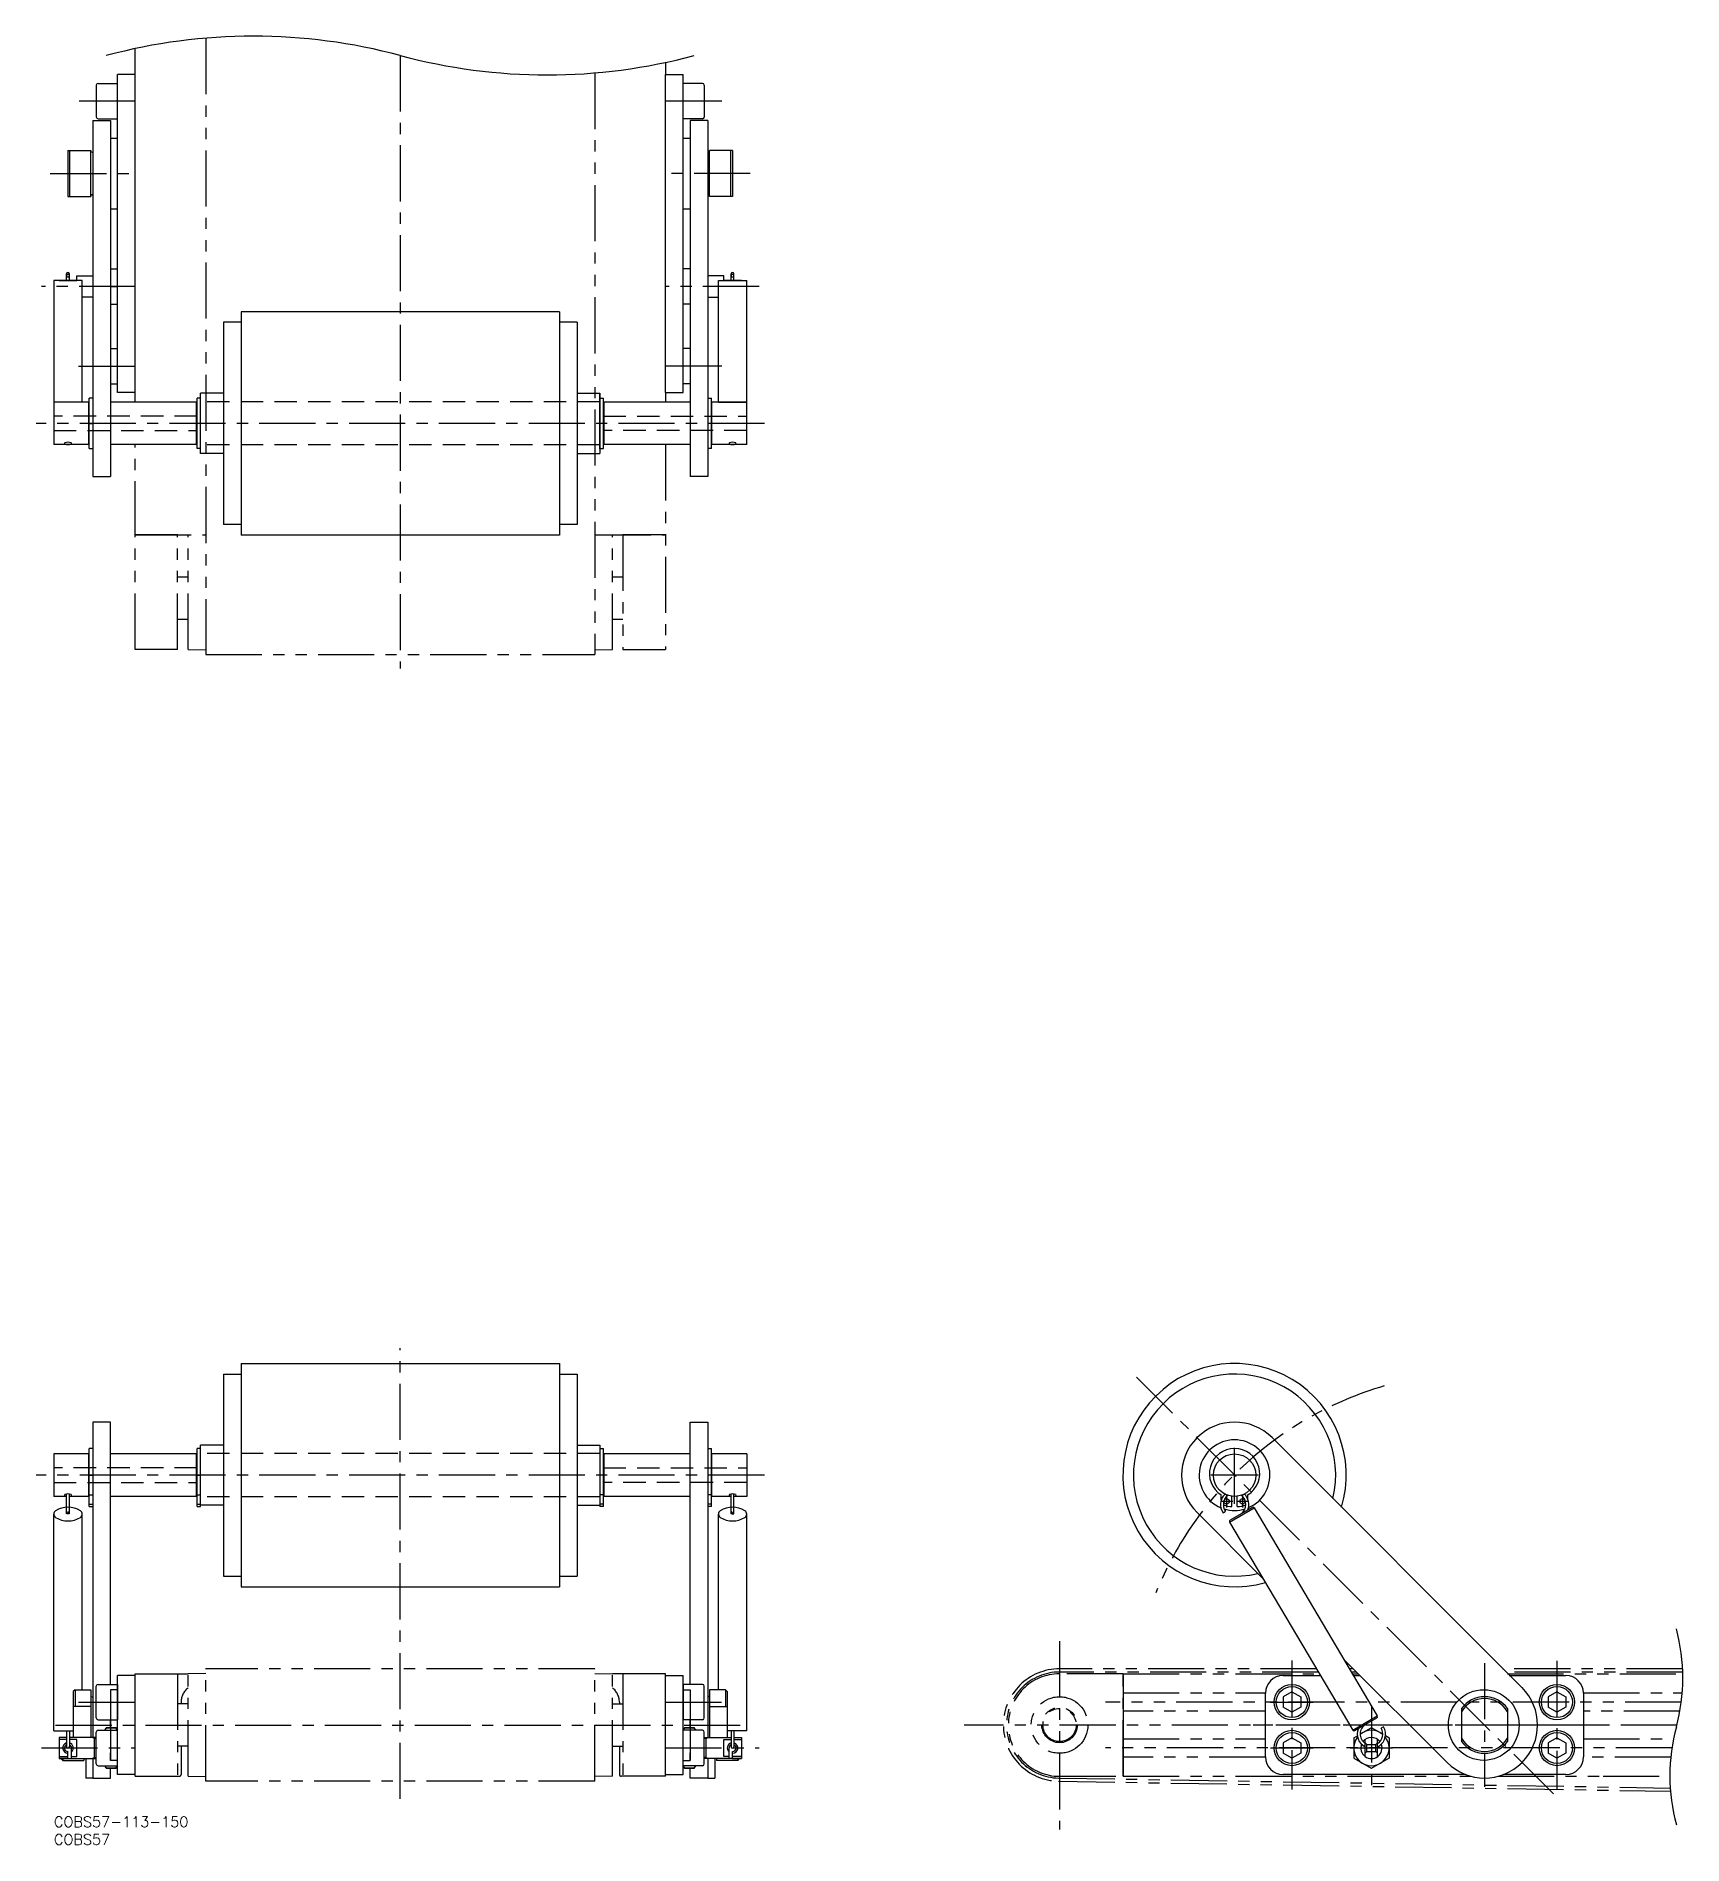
# Model space of a CAD drawing. Extents: x -5 to 461, y -8 to 504.
import ezdxf

# ---------------------------------------------------------------- set-up
doc = ezdxf.new("R2010")
doc.units = 0
doc.header["$LTSCALE"] = 0.5
for name, pattern in [('CENTER', [50.8, 31.75, -6.35, 6.35, -6.35]), ('DASHED', [19.05, 12.7, -6.35]), ('PHANTOM', [63.5, 31.75, -6.35, 6.35, -6.35, 6.35, -6.35])]:
    doc.linetypes.add(name, pattern=pattern)
for name, color, linetype in [('MSM_CENTER', 1, 'CENTER'), ('MSM_CONTINUOUS', 7, 'CONTINUOUS'), ('MSM_DASHED', 4, 'DASHED'), ('MSM_IMAGINARY', 6, 'PHANTOM'), ('MSM_NARROW', 5, 'CONTINUOUS'), ('MSM_PART_NUMBER', 7, 'CONTINUOUS')]:
    doc.layers.add(name, color=color, linetype=linetype)
doc.styles.get("Standard").update_dxf_attribs({"font": 'txt.shx', "height": 6, "bigfont": 'bigfont.shx'})

# ---------------------------------------------------------------- blocks, each defined once
blk = doc.blocks.new('*U41')
at = {"layer": 'MSM_PART_NUMBER'}
blk.add_text('COBS57-113-150', height=3, dxfattribs=at).set_placement((0, -3))
blk = doc.blocks.new('*U42')
at = {"layer": 'MSM_PART_NUMBER'}
blk.add_text('COBS57', height=3, dxfattribs=at).set_placement((0, -8))

msp = doc.modelspace()

# ---------------------------------------------------------------- linework, layer by layer
at = {"layer": 'MSM_CENTER'}
for p, q in [((98, 498.32), (98, 324.84)), ((23, 485.45), (7, 485.45)), ((189, 485.45), (173, 485.45)), ((-1, 464.95), (23, 464.95)), ((197, 464.95), (173, 464.95)), ((23, 432.95), (-3.5, 432.95)), ((199.5, 432.95), (173, 432.95)), ((7, 410.45), (23, 410.45)), ((189, 410.45), (173, 410.45)), ((201, 394.24), (-5, 394.24)), ((10, 394.24), (11, 394.24)), ((186, 394.24), (185, 394.24)), ((98, 5), (98, 132.51)), ((424.23, 6.4), (306.31, 124.32)), ((334.02, 88.48), (334.02, 104.74)), ((201, 96.61), (-5, 96.61)), ((10, 96.61), (11, 96.61)), ((40.5, 96.61), (41.5, 96.61)), ((155.5, 96.61), (154.5, 96.61)), ((155.5, 96.61), (154.5, 96.61)), ((186, 96.61), (185, 96.61)), ((340.75, 96.61), (327.28, 96.61)), ((330.02, 89.2), (333.52, 89.2)), ((331.77, 90.97), (331.77, 87.43)), ((334.52, 89.2), (338.02, 89.2)), ((336.27, 90.97), (336.27, 87.43)), ((350.23, 44.15), (350.23, 7.65)), ((404.73, 43.4), (404.73, 8.4)), ((425.23, 44.03), (425.23, 7.65)), ((7, 32.4), (23, 32.4)), ((173, 32.4), (189, 32.4)), ((344.23, 32.4), (356.23, 32.4)), ((372.73, 31.15), (372.73, 7.65)), ((0.5, 25.9), (195.5, 25.9)), ((437.73, 25.9), (337.73, 25.9)), ((-3.5, 19.4), (23, 19.4)), ((173, 19.4), (199.5, 19.4)), ((344.23, 19.4), (356.23, 19.4)), ((366.73, 19.4), (378.73, 19.4))]:
    msp.add_line(p, q, dxfattribs=at)
at = {"layer": 'MSM_CONTINUOUS'}
for p, q in [((23, 492.95), (18, 492.95)), ((18, 402.94), (18, 492.95)), ((23, 402.94), (23, 492.95)), ((173, 492.94), (178, 492.94)), ((173, 402.94), (173, 492.94)), ((178, 402.94), (178, 492.94)), ((12, 489.95), (12, 480.95)), ((12.5, 490.45), (18, 490.45)), ((183.5, 490.42), (178, 490.42)), ((184, 489.92), (184, 480.92)), ((11, 479.95), (11, 379.24)), ((11, 479.95), (16, 479.95)), ((12.5, 480.45), (18, 480.45)), ((16, 479.95), (16, 379.24)), ((183.5, 480.42), (178, 480.42)), ((180, 479.94), (180, 379.24)), ((185, 479.94), (180, 479.94)), ((185, 479.94), (185, 379.24)), ((4, 471.45), (10.5, 471.45)), ((4, 471.45), (4, 458.45)), ((4.5, 458.45), (4.5, 471.45)), ((10.5, 471.45), (10.5, 471.25)), ((10.5, 458.45), (10.5, 471.45)), ((10.8, 470.95), (11, 470.95)), ((16, 474.95), (18, 474.95)), ((178, 474.95), (180, 474.95)), ((185.2, 470.95), (185, 470.95)), ((192, 471.45), (185.5, 471.45)), ((185.5, 471.45), (185.5, 471.25)), ((185.5, 458.45), (185.5, 471.45)), ((191.5, 458.45), (191.5, 471.45)), ((192, 471.45), (192, 458.45)), ((4, 458.45), (10.5, 458.45)), ((10.5, 458.65), (10.5, 458.45)), ((10.8, 458.95), (11, 458.95)), ((185.2, 458.95), (185, 458.95)), ((185.5, 458.65), (185.5, 458.45)), ((192, 458.45), (185.5, 458.45)), ((16, 454.95), (18, 454.95)), ((178, 454.95), (180, 454.95)), ((3.6, 434.7), (3.6, 436.55)), ((4.4, 434.7), (4.4, 436.55)), ((6.5, 435.95), (11, 435.95)), ((6.5, 434.7), (6.5, 435.95)), ((16, 437.95), (18, 437.95)), ((180, 437.95), (178, 437.95)), ((189.5, 435.95), (185, 435.95)), ((189.5, 434.7), (189.5, 435.95)), ((191.6, 434.7), (191.6, 436.55)), ((192.4, 434.7), (192.4, 436.55)), ((0, 434.65), (0, 388.24)), ((8, 434.65), (0, 434.65)), ((1.5, 434.7), (1.5, 434.65)), ((1.5, 434.7), (6.5, 434.7)), ((8, 400.24), (8, 434.65)), ((11, 429.95), (8, 429.95)), ((16, 432.95), (18, 432.95)), ((180, 432.95), (178, 432.95)), ((185, 429.95), (188, 429.95)), ((188, 434.65), (196, 434.65)), ((188, 400.24), (188, 434.65)), ((194.5, 434.7), (189.5, 434.7)), ((194.5, 434.7), (194.5, 434.65)), ((196, 388.24), (196, 434.65)), ((16, 427.95), (18, 427.95)), ((143, 425.84), (53, 425.84)), ((53, 425.84), (53, 362.64)), ((143, 425.84), (143, 362.64)), ((180, 427.95), (178, 427.95)), ((53, 422.84), (48, 422.84)), ((48, 422.84), (48, 365.64)), ((148, 422.84), (143, 422.84)), ((148, 422.84), (148, 365.64)), ((16, 415.42), (18, 415.42)), ((180, 415.42), (178, 415.42)), ((16, 405.42), (18, 405.42)), ((180, 405.42), (178, 405.42)), ((9.85, 400.24), (0, 400.24)), ((9.85, 388.24), (9.85, 400.24)), ((9.85, 399.99), (10, 399.99)), ((11, 401.35), (10, 401.35)), ((10, 387.13), (10, 401.35)), ((40.35, 400.24), (16, 400.24)), ((23, 402.94), (18, 402.94)), ((40.35, 388.24), (40.35, 400.24)), ((40.35, 399.99), (40.5, 399.99)), ((40.5, 387.13), (40.5, 401.35)), ((41.5, 401.35), (40.5, 401.35)), ((48, 402.74), (41.5, 402.74)), ((41.5, 385.74), (41.5, 402.74)), ((148, 402.74), (154.5, 402.74)), ((154.5, 402.74), (154.5, 385.74)), ((154.5, 386.89), (154.5, 402.74)), ((154.5, 401.35), (155.5, 401.35)), ((155.5, 387.13), (155.5, 401.35)), ((155.65, 399.99), (155.5, 399.99)), ((180, 400.24), (155.65, 400.24)), ((155.65, 388.24), (155.65, 400.24)), ((173, 402.94), (178, 402.94)), ((185, 401.35), (186, 401.35)), ((186, 387.13), (186, 401.35)), ((186.15, 399.99), (186, 399.99)), ((196, 400.24), (186.15, 400.24)), ((186.15, 388.24), (186.15, 400.24)), ((188, 400.24), (196, 400.24)), ((9.85, 388.24), (0, 388.24)), ((9.85, 388.49), (10, 388.49)), ((10, 387.13), (11, 387.13)), ((40.35, 388.24), (16, 388.24)), ((40.35, 388.49), (40.5, 388.49)), ((41.5, 387.13), (40.5, 387.13)), ((48, 385.74), (41.5, 385.74)), ((148, 385.74), (154.5, 385.74)), ((154.5, 387.13), (155.5, 387.13)), ((155.65, 388.49), (155.5, 388.49)), ((180, 388.24), (155.65, 388.24)), ((186, 387.13), (185, 387.13)), ((186.15, 388.49), (186, 388.49)), ((196, 388.24), (186.15, 388.24)), ((11, 379.24), (16, 379.24)), ((185, 379.24), (180, 379.24)), ((53, 365.64), (48, 365.64)), ((148, 365.64), (143, 365.64)), ((143, 362.64), (53, 362.64)), ((53, 128.21), (143, 128.21)), ((53, 128.21), (53, 65.01)), ((143, 128.21), (143, 65.01)), ((48, 125.21), (53, 125.21)), ((48, 125.21), (48, 68.01)), ((143, 125.21), (148, 125.21)), ((148, 125.21), (148, 68.01)), ((11, 111.61), (11, 22.4)), ((16, 111.61), (11, 111.61)), ((16, 37.4), (16, 111.61)), ((180, 111.61), (185, 111.61)), ((180, 37.4), (180, 111.61)), ((185, 111.61), (185, 22.4)), ((0, 102.61), (0, 90.61)), ((9.85, 102.61), (0, 102.61)), ((9.85, 90.61), (9.85, 102.61)), ((9.85, 102.36), (10, 102.36)), ((10, 87.7), (10, 104.16)), ((11, 104.16), (10, 104.16)), ((40.35, 102.61), (16, 102.61)), ((40.35, 90.61), (40.35, 102.61)), ((40.35, 102.36), (40.5, 102.36)), ((41.5, 104.16), (40.5, 104.16)), ((40.5, 87.7), (40.5, 104.16)), ((48, 105.11), (41.5, 105.11)), ((41.5, 87.7), (41.5, 105.11)), ((148, 105.11), (154.5, 105.11)), ((154.5, 105.11), (154.5, 87.7)), ((154.5, 104.16), (155.5, 104.16)), ((155.5, 87.7), (155.5, 104.16)), ((155.65, 102.36), (155.5, 102.36)), ((180, 102.61), (155.65, 102.61)), ((155.65, 90.61), (155.65, 102.61)), ((185, 104.16), (186, 104.16)), ((186, 87.7), (186, 104.16)), ((186.15, 102.36), (186, 102.36)), ((196, 102.61), (186.15, 102.61)), ((186.15, 90.61), (186.15, 102.61)), ((196, 102.61), (196, 90.61)), ((344.62, 107.22), (415.33, 36.51)), ((3.6, 90.61), (0, 90.61)), ((3.6, 85.68), (3.6, 91.24)), ((4.4, 85.68), (4.4, 91.24)), ((9.85, 90.61), (4.4, 90.61)), ((9.85, 90.86), (10, 90.86)), ((10, 91.02), (11, 91.02)), ((10, 88.42), (11, 88.42)), ((10, 87.7), (11, 87.7)), ((40.35, 90.61), (16, 90.61)), ((40.35, 90.86), (40.5, 90.86)), ((40.5, 91.02), (41.5, 91.02)), ((40.5, 88.42), (41.5, 88.42)), ((40.5, 87.7), (41.5, 87.7)), ((48, 88.11), (41.5, 88.11)), ((148, 88.11), (154.5, 88.11)), ((155.5, 91.02), (154.5, 91.02)), ((155.5, 88.42), (154.5, 88.42)), ((155.5, 87.7), (154.5, 87.7)), ((155.65, 90.86), (155.5, 90.86)), ((180, 90.61), (155.65, 90.61)), ((186, 91.02), (185, 91.02)), ((186, 88.42), (185, 88.42)), ((186, 87.7), (185, 87.7)), ((186.15, 90.86), (186, 90.86)), ((191.6, 90.61), (186.15, 90.61)), ((191.6, 85.68), (191.6, 91.24)), ((192.4, 85.68), (192.4, 91.24)), ((196, 90.61), (192.4, 90.61)), ((330.27, 89.64), (330.27, 91.02)), ((332.62, 83.34), (339.54, 87.35)), ((339, 87.49), (332.77, 83.89)), ((333.27, 87.7), (333.27, 90.66)), ((334.77, 87.7), (334.77, 90.66)), ((337.77, 89.75), (337.77, 91.02)), ((339.54, 87.35), (374.38, 28.47)), ((0, 24.26), (0, 85.6)), ((8, 35.9), (8, 85.6)), ((188, 35.9), (188, 85.6)), ((196, 24.26), (196, 85.6)), ((342.11, 67.3), (323.41, 86)), ((330.78, 85.98), (331.43, 86.44)), ((332.62, 83.34), (367.46, 24.46)), ((48, 68.01), (53, 68.01)), ((143, 68.01), (148, 68.01)), ((53, 65.01), (143, 65.01)), ((394.12, 15.29), (364.87, 44.54)), ((6, 35.9), (5.5, 35.4)), ((6, 35.9), (10.5, 35.9)), ((6, 35.9), (6, 31.17)), ((10.5, 35.9), (10.5, 22.4)), ((12, 27.9), (12, 36.9)), ((12.5, 37.4), (18, 37.4)), ((18, 35.9), (16, 35.9)), ((16, 35.9), (16, 15.9)), ((18, 11.9), (18, 39.9)), ((23, 39.9), (18, 39.9)), ((18, 37.4), (18, 27.4)), ((23, 11.9), (23, 39.9)), ((173, 39.9), (178, 39.9)), ((173, 11.9), (173, 39.9)), ((178, 11.9), (178, 39.9)), ((183.5, 37.4), (178, 37.4)), ((178, 37.4), (178, 27.4)), ((178, 35.9), (180, 35.9)), ((180, 35.9), (180, 15.9)), ((184, 27.9), (184, 36.9)), ((185.5, 35.9), (185.5, 22.4)), ((190, 35.9), (185.5, 35.9)), ((190, 35.9), (190.5, 35.4)), ((190, 35.9), (190, 31.17)), ((347.73, 39.9), (358.32, 39.9)), ((367.62, 39.9), (369.51, 39.9)), ((411.73, 39.9), (427.73, 39.9)), ((5.5, 35.4), (5.5, 22.4)), ((10.5, 31.17), (5.5, 31.17)), ((10.8, 33.9), (11, 33.9)), ((185.2, 33.9), (185, 33.9)), ((185.5, 31.17), (190.5, 31.17)), ((190.5, 35.4), (190.5, 22.4)), ((342.73, 16.9), (342.73, 34.9)), ((350.23, 35.29), (347.73, 33.84)), ((347.73, 33.84), (347.73, 30.96)), ((350.23, 29.51), (347.73, 30.96)), ((350.23, 35.29), (352.73, 33.84)), ((352.73, 30.96), (350.23, 29.51)), ((352.73, 33.84), (352.73, 30.96)), ((425.23, 35.29), (422.73, 33.84)), ((422.73, 33.84), (422.73, 30.96)), ((425.23, 29.51), (422.73, 30.96)), ((425.23, 35.29), (427.73, 33.84)), ((427.73, 30.96), (425.23, 29.51)), ((427.73, 33.84), (427.73, 30.96)), ((432.73, 34.9), (432.73, 16.9)), ((12.5, 27.4), (18, 27.4)), ((16, 25.17), (16, 27.4)), ((183.5, 27.4), (178, 27.4)), ((180, 25.17), (180, 27.4)), ((367.46, 24.46), (374.38, 28.47)), ((368.01, 24.31), (374.24, 27.92)), ((398.23, 30.56), (398.23, 21.24)), ((411.23, 30.56), (411.23, 21.24)), ((0, 24.26), (5.5, 24.26)), ((1.5, 22.4), (1.5, 16.4)), ((3.6, 22.4), (1.5, 22.4)), ((3.6, 21.84), (1.5, 21.84)), ((3.6, 24.26), (3.6, 19.75)), ((4.4, 24.26), (4.4, 19.75)), ((12, 22.4), (4.4, 22.4)), ((6.5, 21.84), (4.4, 21.84)), ((6.5, 16.96), (6.5, 21.84)), ((11.5, 16.4), (11.5, 22.4)), ((12, 14.9), (12, 23.9)), ((12.5, 24.4), (18, 24.4)), ((14.4, 24.4), (14.83, 25.15)), ((14.83, 25.15), (17.57, 25.15)), ((17.57, 25.15), (14.83, 25.15)), ((17.57, 25.15), (18, 24.4)), ((178.43, 25.15), (178, 24.4)), ((183.5, 24.4), (178, 24.4)), ((181.17, 25.15), (178.43, 25.15)), ((178.43, 25.15), (181.17, 25.15)), ((181.6, 24.4), (181.17, 25.15)), ((184, 14.9), (184, 23.9)), ((184, 22.4), (191.6, 22.4)), ((184.5, 16.4), (184.5, 22.4)), ((189.5, 16.96), (189.5, 21.84)), ((189.5, 21.84), (191.6, 21.84)), ((196, 24.26), (190.5, 24.26)), ((191.6, 24.26), (191.6, 19.75)), ((192.4, 24.26), (192.4, 19.75)), ((192.4, 22.4), (194.5, 22.4)), ((192.4, 21.84), (194.5, 21.84)), ((194.5, 22.4), (194.5, 16.4)), ((350.23, 22.29), (347.73, 20.84)), ((347.73, 20.84), (347.73, 17.96)), ((350.23, 22.29), (352.73, 20.84)), ((352.73, 20.84), (352.73, 17.96)), ((367.73, 22.24), (367.73, 16.56)), ((367.77, 22.31), (368.76, 22.88)), ((369.69, 23.42), (372.69, 25.15)), ((370.98, 16.96), (370.98, 21.84)), ((370.98, 16.96), (370.98, 21.84)), ((375.76, 23.42), (372.77, 25.15)), ((374.48, 16.96), (374.48, 21.84)), ((376.15, 25.41), (375.47, 25)), ((377.69, 22.31), (376.7, 22.88)), ((377.73, 22.24), (377.73, 16.56)), ((425.23, 22.29), (422.73, 20.84)), ((422.73, 20.84), (422.73, 17.96)), ((425.23, 22.29), (427.73, 20.84)), ((427.73, 20.84), (427.73, 17.96)), ((1.5, 16.96), (4, 16.96)), ((1.5, 16.4), (12, 16.4)), ((4, 16.4), (1.5, 16.4)), ((2.5, 15.9), (2, 16.4)), ((2.5, 16.4), (2.5, 15.9)), ((2.5, 15.9), (8.5, 15.9)), ((4, 16.4), (4, 18.4)), ((5, 16.4), (5, 19.4)), ((5, 16.96), (6.5, 16.96)), ((8.5, 16.4), (8.5, 15.9)), ((9, 16.4), (9, 10.9)), ((11, 16.4), (11, 10.9)), ((16, 16.86), (16, 17.99)), ((16, 15.9), (16, 16.86)), ((18, 15.9), (16, 15.9)), ((178, 15.9), (180, 15.9)), ((180, 16.86), (180, 17.99)), ((180, 15.9), (180, 16.86)), ((194.5, 16.4), (184, 16.4)), ((185, 16.4), (185, 10.9)), ((187, 16.4), (187, 10.9)), ((187.5, 16.4), (187.5, 15.9)), ((193.5, 15.9), (187.5, 15.9)), ((191, 16.96), (189.5, 16.96)), ((191, 16.4), (191, 19.4)), ((192, 16.4), (192, 18.4)), ((194.5, 16.96), (192, 16.96)), ((192, 16.4), (194.5, 16.4)), ((193.5, 15.9), (194, 16.4)), ((193.5, 16.4), (193.5, 15.9)), ((350.23, 16.51), (347.73, 17.96)), ((352.73, 17.96), (350.23, 16.51)), ((367.77, 16.49), (372.69, 13.65)), ((372.77, 13.65), (377.69, 16.49)), ((425.23, 16.51), (422.73, 17.96)), ((427.73, 17.96), (425.23, 16.51)), ((11, 10.9), (9, 10.9)), ((11, 10.9), (16, 10.9)), ((12.5, 14.4), (18, 14.4)), ((14.83, 13.65), (14.4, 14.4)), ((17.57, 13.65), (14.83, 13.65)), ((14.83, 13.65), (17.57, 13.65)), ((14.83, 13.65), (17.57, 13.65)), ((17.57, 13.65), (14.83, 13.65)), ((16, 10.9), (16, 13.63)), ((18, 14.4), (17.57, 13.65)), ((17.57, 13.65), (18, 14.4)), ((23, 11.9), (18, 11.9)), ((173, 11.9), (178, 11.9)), ((178, 14.4), (178.43, 13.65)), ((183.5, 14.4), (178, 14.4)), ((178.43, 13.65), (181.17, 13.65)), ((181.17, 13.65), (178.43, 13.65)), ((181.17, 13.65), (178.43, 13.65)), ((178.43, 13.65), (181.17, 13.65)), ((180, 10.9), (180, 13.63)), ((185, 10.9), (180, 10.9)), ((181.17, 13.65), (181.6, 14.4)), ((185, 10.9), (187, 10.9)), ((399.34, 11.9), (347.73, 11.9)), ((427.73, 11.9), (410.11, 11.9))]:
    msp.add_line(p, q, dxfattribs=at)
for centre, radius in [((334.02, 96.61), 6), ((331.77, 89.2), 0.75), ((336.27, 89.2), 0.75), ((350.23, 32.4), 5), ((350.23, 32.4), 4.4), ((404.51, 25.9), 10), ((425.23, 32.4), 5), ((425.23, 32.4), 4.4), ((350.23, 19.4), 5), ((350.23, 19.4), 4.4), ((425.23, 19.4), 5), ((425.23, 19.4), 4.4)]:
    msp.add_circle(centre, radius, dxfattribs=at)
for centre, radius, start, end in [((12.5, 489.95), 0.5, 90, 180), ((183.5, 489.92), 0.5, 0, 90), ((12.5, 480.95), 0.5, 180, 270), ((183.5, 480.92), 0.5, 270, 0), ((10.8, 471.25), 0.3, 180, 270), ((185.2, 471.25), 0.3, 270, 0), ((10.8, 458.65), 0.3, 90, 180), ((185.2, 458.65), 0.3, 0, 90), ((4, 436.55), 0.4, 0, 180), ((3.9, 436.03), 0.3, 146.4458, 213.5542), ((4, 435.94), 0.435, 36.4188, 143.5812), ((4, 436.13), 0.435, 216.4188, 323.5812), ((4.1, 436.03), 0.3, 326.4458, 33.5542), ((192, 436.55), 0.4, 0, 180), ((191.9, 436.03), 0.3, 146.4458, 213.5542), ((192, 435.94), 0.435, 36.4188, 143.5812), ((192, 436.13), 0.435, 216.4188, 323.5812), ((192.1, 436.03), 0.3, 326.4458, 33.5542), ((3.16, 388.57), 0.155, 113.752, 246.248), ((4, 386.65), 2.25, 66.4306, 113.7579), ((4, 390.49), 2.25, 246.2421, 293.5694), ((4.84, 388.57), 0.155, 290.8624, 69.1376), ((191.16, 388.57), 0.155, 113.752, 246.248), ((192, 386.65), 2.25, 66.4306, 113.7579), ((192, 390.49), 2.25, 246.2421, 293.5694), ((192.84, 388.57), 0.155, 290.8624, 69.1376), ((334.02, 96.61), 31.6, 343.3387, 286.0257), ((334.02, 96.61), 28.6, 346.6329, 283.3671), ((334.02, 96.61), 15, 45, 225), ((334.02, 96.61), 10, 293.0745, 247.2101), ((334.02, 97.05), 7.11, 301.8572, 238.1428), ((4, 80.97), 6.58, 57.8675, 122.1325), ((3.16, 90.94), 0.155, 113.752, 246.248), ((4, 89.03), 2.25, 66.4306, 113.7579), ((4, 92.86), 2.25, 246.2421, 259.7719), ((4, 92.86), 2.25, 280.24, 293.5694), ((4.84, 90.94), 0.155, 290.8624, 69.1376), ((192, 80.97), 6.58, 57.8675, 122.1325), ((191.16, 90.94), 0.155, 113.752, 246.248), ((192, 89.03), 2.25, 66.4306, 113.7579), ((192, 92.86), 2.25, 246.2421, 259.7659), ((192, 92.86), 2.25, 280.2341, 293.5694), ((192.84, 90.94), 0.155, 290.8624, 69.1376), ((334.04, 88.31), 4, 132.6537, 215.5875), ((334.04, 88.31), 3.2, 125.746, 215.5875), ((333.77, 96.44), 8.75, 250.4583, 266.7242), ((334.02, 96.61), 10, 253.0132, 287.2714), ((334.27, 96.44), 8.75, 273.2758, 289.8321), ((334.04, 88.31), 3.2, 304.5875, 54.5386), ((334.04, 88.31), 4, 337.2251, 47.6309), ((339.2, 87.16), 0.393, 29.1212, 120.4802), ((1.14, 85.6), 1.14, 124.2807, 235.7193), ((4, 90.22), 6.58, 237.8675, 302.1325), ((4, 86.38), 0.4, 180, 360), ((6.86, 85.6), 1.14, 304.2807, 55.7193), ((189.14, 85.6), 1.14, 124.2807, 235.7193), ((192, 90.22), 6.58, 237.8675, 302.1325), ((192, 86.38), 0.4, 180, 360), ((194.86, 85.6), 1.14, 304.2807, 55.7193), ((332.97, 83.54), 0.4, 120.0817, 210.0817), ((12.5, 36.9), 0.5, 90, 180), ((183.5, 36.9), 0.5, 0, 90), ((347.73, 34.9), 5, 90, 180), ((404.73, 25.9), 15, 225, 45), ((427.73, 34.9), 5, 0, 90), ((10.8, 34.2), 0.3, 180, 270), ((185.2, 34.2), 0.3, 270, 0), ((404.73, 25.9), 8, 35.6591, 144.3409), ((404.73, 25.9), 7.5, 29.9264, 150.0736), ((12.5, 27.9), 0.5, 180, 270), ((183.5, 27.9), 0.5, 270, 0), ((372.73, 23.35), 3.2, 120.0817, 236.8471), ((374.04, 28.27), 0.4, 300.0838, 30.0766), ((4, 19.4), 1.5, 105.466, 270), ((4, 19.4), 1.5, 311.8103, 74.534), ((12.5, 23.9), 0.5, 90, 180), ((17.36, 23.54), 2.98, 157.3803, 163.3095), ((17.94, 23.31), 3.6, 154.6501, 157.4779), ((18.29, 23.14), 4, 153.3507, 154.674), ((18.71, 22.93), 4.47, 150.858, 153.3273), ((45.41, 7.89), 35.11, 150.5557, 150.6373), ((-13.01, 7.89), 35.11, 29.3627, 29.4443), ((13.69, 22.93), 4.47, 26.6727, 29.142), ((14.11, 23.14), 4, 25.326, 26.6493), ((14.46, 23.31), 3.6, 22.5221, 25.3499), ((15.04, 23.54), 2.98, 16.6905, 22.6197), ((180.96, 23.54), 2.98, 157.3803, 163.3095), ((181.54, 23.31), 3.6, 154.6501, 157.4779), ((181.89, 23.14), 4, 153.3507, 154.674), ((182.31, 22.93), 4.47, 150.858, 153.3273), ((209.01, 7.89), 35.11, 150.5557, 150.6373), ((150.59, 7.89), 35.11, 29.3627, 29.4443), ((177.29, 22.93), 4.47, 26.6727, 29.142), ((177.71, 23.14), 4, 25.326, 26.6493), ((178.06, 23.31), 3.6, 22.5221, 25.3499), ((178.64, 23.54), 2.98, 16.6905, 22.6197), ((183.5, 23.9), 0.5, 0, 90), ((192, 19.4), 1.5, 105.466, 228.1897), ((192, 19.4), 1.5, 270, 74.534), ((367.81, 24.66), 0.4, 210.0817, 300.0817), ((372.73, 19.4), 5, 143.1301, 36.8699), ((372.73, 19.4), 5.75, 149.5918, 150.4082), ((372.73, 23.35), 4, 156.9844, 244.0555), ((372.73, 19.4), 5, 52.3728, 127.6272), ((372.73, 19.4), 3, 158.78, 21.22), ((372.73, 19.4), 3, 37.2468, 142.7532), ((372.73, 19.4), 5.75, 89.5918, 90.4082), ((372.73, 23.35), 4, 295.9445, 31.0817), ((372.73, 23.35), 3.2, 303.1529, 31.0817), ((372.73, 19.4), 5.75, 29.5918, 30.4082), ((404.73, 25.9), 7.5, 209.9264, 330.0736), ((404.73, 25.9), 8, 215.6591, 324.3409), ((4, 19.4), 1, 113.5782, 270), ((4, 19.75), 0.4, 180, 360), ((4, 19.4), 1, 0, 66.4218), ((192, 19.4), 1, 113.5782, 180), ((192, 19.75), 0.4, 180, 360), ((192, 19.4), 1, 270, 66.4218), ((347.73, 16.9), 5, 180, 270), ((372.73, 19.4), 5.75, 209.5918, 210.4082), ((372.73, 22.4), 4, 251.79, 251.8168), ((372.73, 19.4), 5.75, 329.5918, 330.4082), ((427.73, 16.9), 5, 270, 0), ((12.5, 14.9), 0.5, 180, 270), ((17.36, 15.26), 2.98, 196.6905, 202.6197), ((17.94, 15.49), 3.6, 202.5221, 205.3499), ((18.29, 15.66), 4, 205.326, 206.6493), ((18.71, 15.87), 4.47, 206.6727, 209.142), ((45.41, 30.91), 35.11, 209.3627, 209.4443), ((-13.01, 30.91), 35.11, 330.5557, 330.6373), ((13.69, 15.87), 4.47, 330.858, 333.3273), ((14.11, 15.66), 4, 333.3507, 334.674), ((14.46, 15.49), 3.6, 334.6501, 337.4779), ((15.04, 15.26), 2.98, 337.3803, 343.3095), ((180.96, 15.26), 2.98, 196.6905, 202.6197), ((181.54, 15.49), 3.6, 202.5221, 205.3499), ((181.89, 15.66), 4, 205.326, 206.6493), ((182.31, 15.87), 4.47, 206.6727, 209.142), ((209.01, 30.91), 35.11, 209.3627, 209.4443), ((150.59, 30.91), 35.11, 330.5557, 330.6373), ((177.29, 15.87), 4.47, 330.858, 333.3273), ((177.71, 15.66), 4, 333.3507, 334.674), ((178.06, 15.49), 3.6, 334.6501, 337.4779), ((178.64, 15.26), 2.98, 337.3803, 343.3095), ((183.5, 14.9), 0.5, 270, 0), ((372.73, 19.4), 5.75, 269.5918, 270.4082)]:
    msp.add_arc(centre, radius, start, end, dxfattribs=at)
at = {"layer": 'MSM_DASHED'}
for p, q in [((154.5, 400.34), (41.5, 400.34)), ((40.5, 396.29), (0, 396.29)), ((155.5, 396.29), (196, 396.29)), ((0, 392.19), (40.5, 392.19)), ((196, 392.19), (155.5, 392.19)), ((154.5, 388.14), (41.5, 388.14)), ((154.5, 102.71), (41.5, 102.71)), ((40.5, 98.66), (0, 98.66)), ((155.5, 98.66), (196, 98.66)), ((0, 94.56), (40.5, 94.56)), ((196, 94.56), (155.5, 94.56)), ((154.5, 90.51), (41.5, 90.51)), ((371.48, 20.4), (370.98, 20.9)), ((373.98, 20.4), (374.48, 20.9)), ((371.48, 18.4), (370.98, 17.9)), ((371.48, 20.4), (373.98, 20.4)), ((371.48, 18.4), (371.48, 20.4)), ((371.48, 18.4), (373.98, 18.4)), ((373.98, 18.4), (373.98, 20.4)), ((373.98, 18.4), (374.48, 17.9))]:
    msp.add_line(p, q, dxfattribs=at)
at = {"layer": 'MSM_IMAGINARY'}
for p, q in [((43, 503.24), (43, 328.84)), ((23, 492.95), (23, 500.29)), ((153, 493.41), (153, 328.84)), ((173, 496.36), (173, 492.94)), ((23, 400.24), (23, 402.94)), ((173, 402.94), (173, 400.24)), ((23, 330.24), (23, 388.24)), ((173, 388.24), (173, 330.24)), ((23, 362.74), (43, 362.74)), ((35, 362.69), (23, 362.69)), ((23.05, 362.74), (23.05, 362.69)), ((34.95, 362.74), (34.95, 362.69)), ((35, 330.24), (35, 362.69)), ((38, 330.24), (38, 362.74)), ((153, 362.74), (173, 362.74)), ((158, 330.24), (158, 362.74)), ((173, 362.69), (161, 362.69)), ((161, 362.69), (161, 330.24)), ((161.05, 362.74), (161.05, 362.69)), ((172.95, 362.74), (172.95, 362.69)), ((38, 350.74), (35, 350.74)), ((161, 350.74), (158, 350.74)), ((38, 338.74), (35, 338.74)), ((161, 338.74), (158, 338.74)), ((35, 330.24), (23, 330.24)), ((38, 330.24), (43, 330.19)), ((43, 328.84), (153, 328.84)), ((153, 330.19), (158, 330.24)), ((161, 330.24), (173, 330.24)), ((284.51, 49.6), (284.51, -3.69)), ((153, 41.8), (43, 41.8)), ((43, 10), (43, 41.8)), ((153, 10), (153, 41.8)), ((357.2, 41.8), (284.51, 41.8)), ((367.61, 41.8), (366.49, 41.8)), ((460.77, 41.8), (409.83, 41.8)), ((23, 40.4), (38, 40.4)), ((23, 39.9), (23, 40.4)), ((35, 40.4), (35, 11.4)), ((43, 40.45), (38, 40.4)), ((38, 11.4), (38, 40.4)), ((153, 40.45), (158, 40.4)), ((158, 11.4), (158, 40.4)), ((173, 40.4), (158, 40.4)), ((161, 40.4), (161, 11.4)), ((173, 39.9), (173, 40.4)), ((357.73, 40.9), (284.51, 40.9)), ((302.46, 40.4), (284.51, 40.4)), ((302.46, 11.4), (302.46, 40.4)), ((302.51, 40.35), (302.46, 40.35)), ((302.51, 40.4), (358.03, 40.4)), ((302.51, 40.35), (302.51, 40.4)), ((302.51, 40.35), (302.51, 40.12)), ((302.51, 39.9), (302.51, 40.12)), ((302.51, 39.9), (302.51, 35)), ((368.51, 40.9), (367.03, 40.9)), ((367.32, 40.4), (369.01, 40.4)), ((460.8, 40.9), (410.73, 40.9)), ((411.23, 40.4), (460.81, 40.4)), ((38, 31.9), (35, 31.9)), ((36, 32.4), (36, 31.9)), ((158, 31.9), (161, 31.9)), ((160, 32.4), (160, 31.9)), ((460.39, 32.4), (297.54, 32.4)), ((302.51, 35), (302.51, 29.8)), ((302.51, 35), (342.71, 35)), ((432.73, 35), (460.66, 35)), ((459.14, 25.9), (257.54, 25.9)), ((302.51, 29.8), (302.51, 22)), ((342.71, 29.8), (302.51, 29.8)), ((459.99, 29.8), (432.73, 29.8)), ((302.51, 22), (302.51, 16.8)), ((302.51, 22), (342.71, 22)), ((432.73, 22), (458.21, 22)), ((38, 19.9), (35, 19.9)), ((36, 19.9), (36, 11.9)), ((158, 19.9), (161, 19.9)), ((160, 19.9), (160, 11.9)), ((457.76, 19.4), (297.54, 19.4)), ((302.51, 16.8), (302.51, 11.9)), ((342.71, 16.8), (302.51, 16.8)), ((457.44, 16.8), (432.73, 16.8)), ((23, 11.4), (23, 11.9)), ((23, 11.4), (35.5, 11.4)), ((38, 11.4), (43, 11.35)), ((158, 11.4), (153, 11.35)), ((173, 11.4), (160.5, 11.4)), ((173, 11.4), (173, 11.9)), ((284.27, 10.9), (457.29, 8.07)), ((284.51, 11.4), (302.46, 11.4)), ((302.51, 11.45), (302.46, 11.45)), ((302.51, 11.68), (302.51, 11.9)), ((302.51, 11.68), (302.51, 11.45)), ((302.51, 11.4), (302.51, 11.45)), ((302.51, 11.4), (400.89, 11.4)), ((408.57, 11.4), (438.26, 11.4)), ((438.26, 11.4), (457.18, 11.4)), ((43, 10), (43, 10)), ((153, 10), (43, 10)), ((153, 10), (153, 10)), ((284.25, 10), (457.35, 7.17))]:
    msp.add_line(p, q, dxfattribs=at)
for radius in [8, 5, 4.7]:
    msp.add_circle((284.51, 25.9), radius, dxfattribs=at)
for centre, radius, start, end in [((404.51, 25.9), 100, 106.3582, 158.0162), ((284.51, 25.9), 15.9, 90, 269.0615), ((41, 32.4), 5, 126.8699, 180), ((155, 32.4), 5, 0, 53.1301), ((284.51, 25.9), 15, 90, 269.0615), ((284.51, 25.9), 14.5, 90, 270), ((35.5, 11.9), 0.5, 270, 0), ((160.5, 11.9), 0.5, 180, 270)]:
    msp.add_arc(centre, radius, start, end, dxfattribs=at)
at = {"layer": 'MSM_NARROW'}
for p, q in [((4.32, 85.68), (3.68, 85.68)), ((191.68, 85.68), (192.32, 85.68)), ((11.5, 22.08), (10.94, 22.4)), ((11.5, 22.08), (12, 22.08)), ((184.5, 22.08), (184, 22.08)), ((184.5, 22.08), (185.06, 22.4)), ((11.5, 16.72), (10.94, 16.4)), ((11.5, 16.72), (12, 16.72)), ((184.5, 16.72), (184, 16.72)), ((184.5, 16.72), (185.06, 16.4))]:
    msp.add_line(p, q, dxfattribs=at)
for centre, radius, start, end in [((56.42, 343.28), 160.52, 74.9884, 105.0116), ((139.58, 653.37), 160.52, 254.9884, 285.0116), ((407.32, 39.24), 53.51, 344.9884, 15.0116), ((510.68, 11.52), 53.51, 164.9884, 195.0116)]:
    msp.add_arc(centre, radius, start, end, dxfattribs=at)

# ---------------------------------------------------------------- block references
at = {"layer": 'MSM_CONTINUOUS'}
for name in ['*U41', '*U42']:
    msp.add_blockref(name, (0, 0), dxfattribs=at)

doc.saveas('drawing.dxf')
